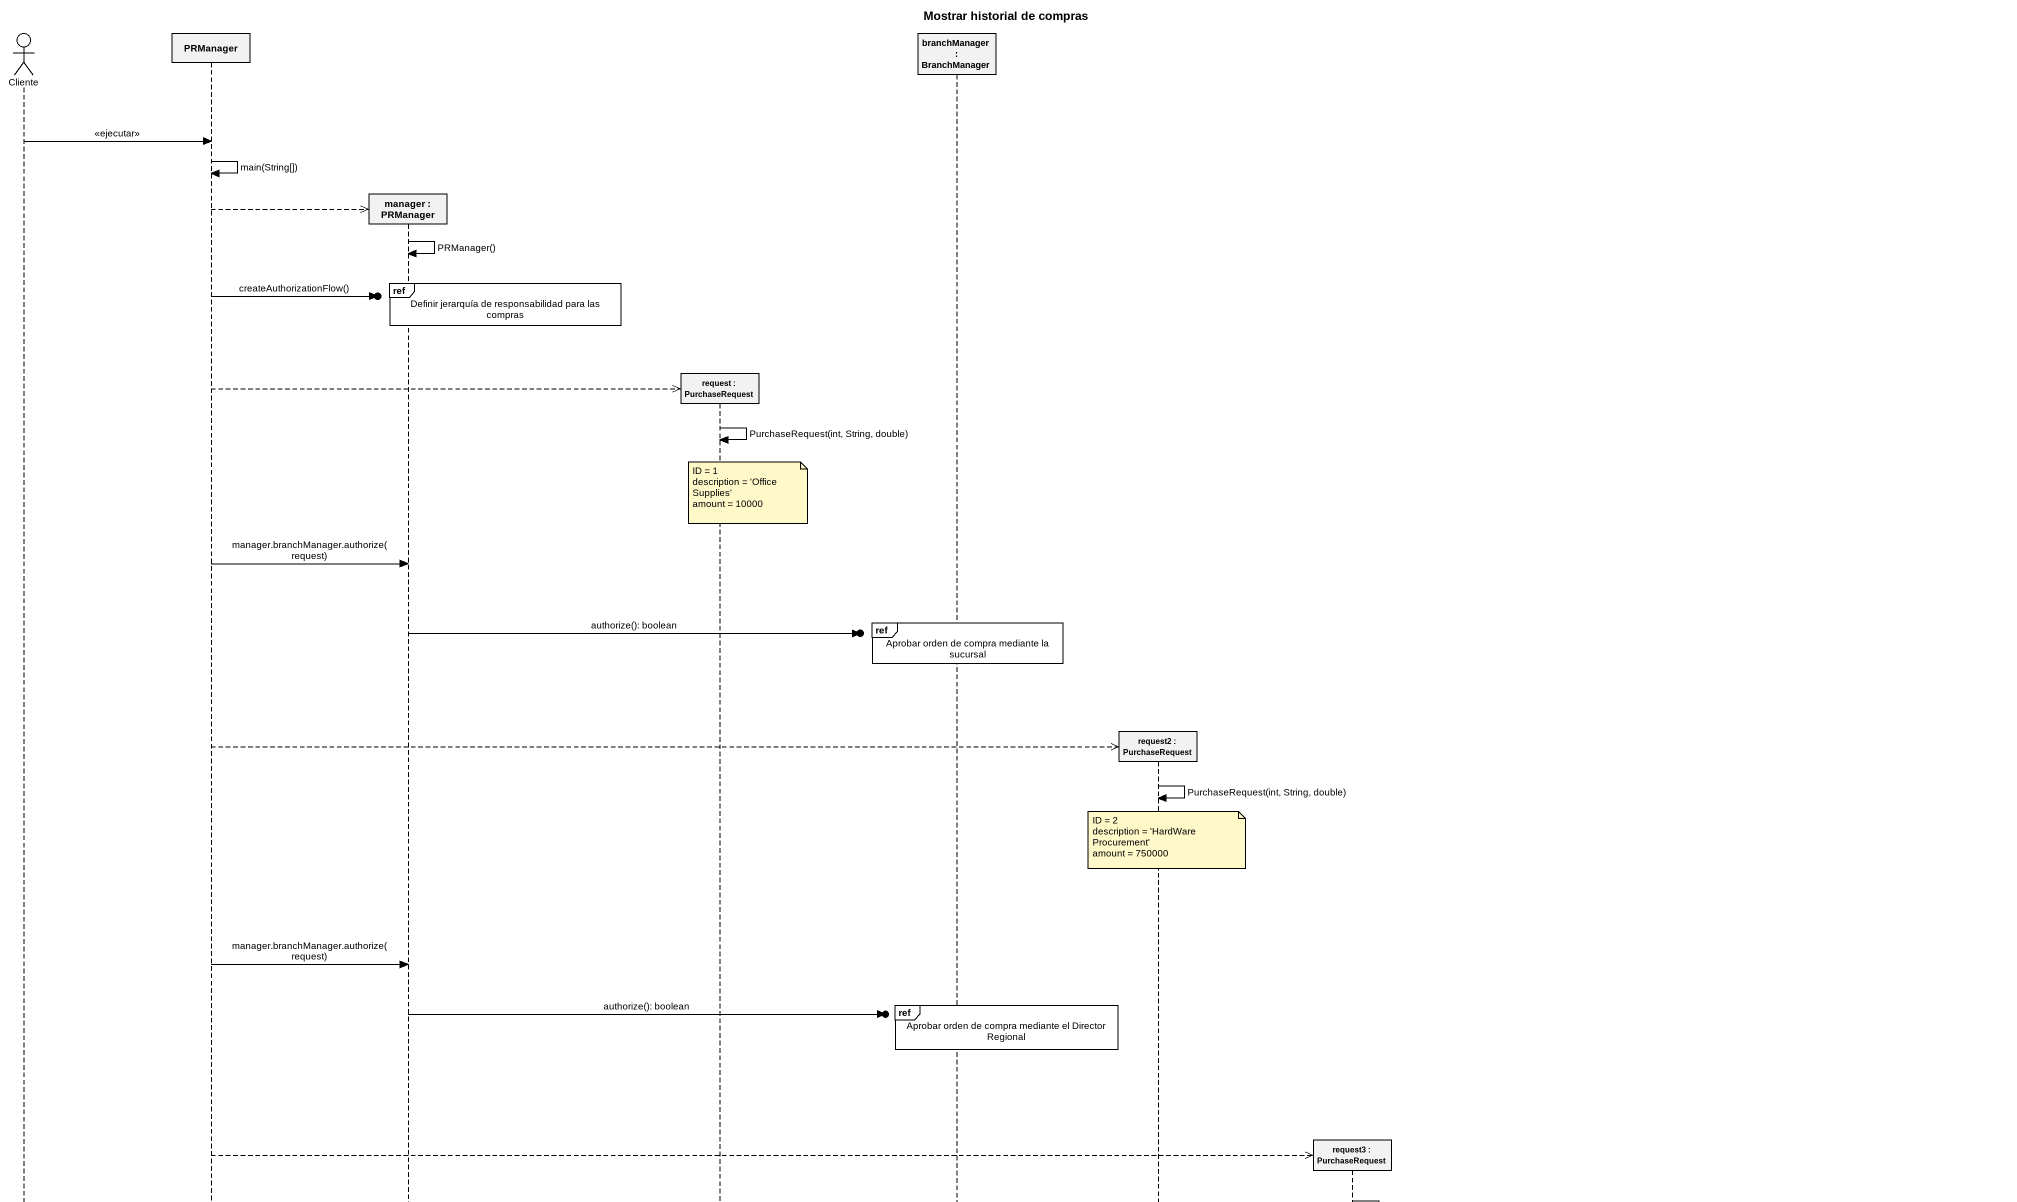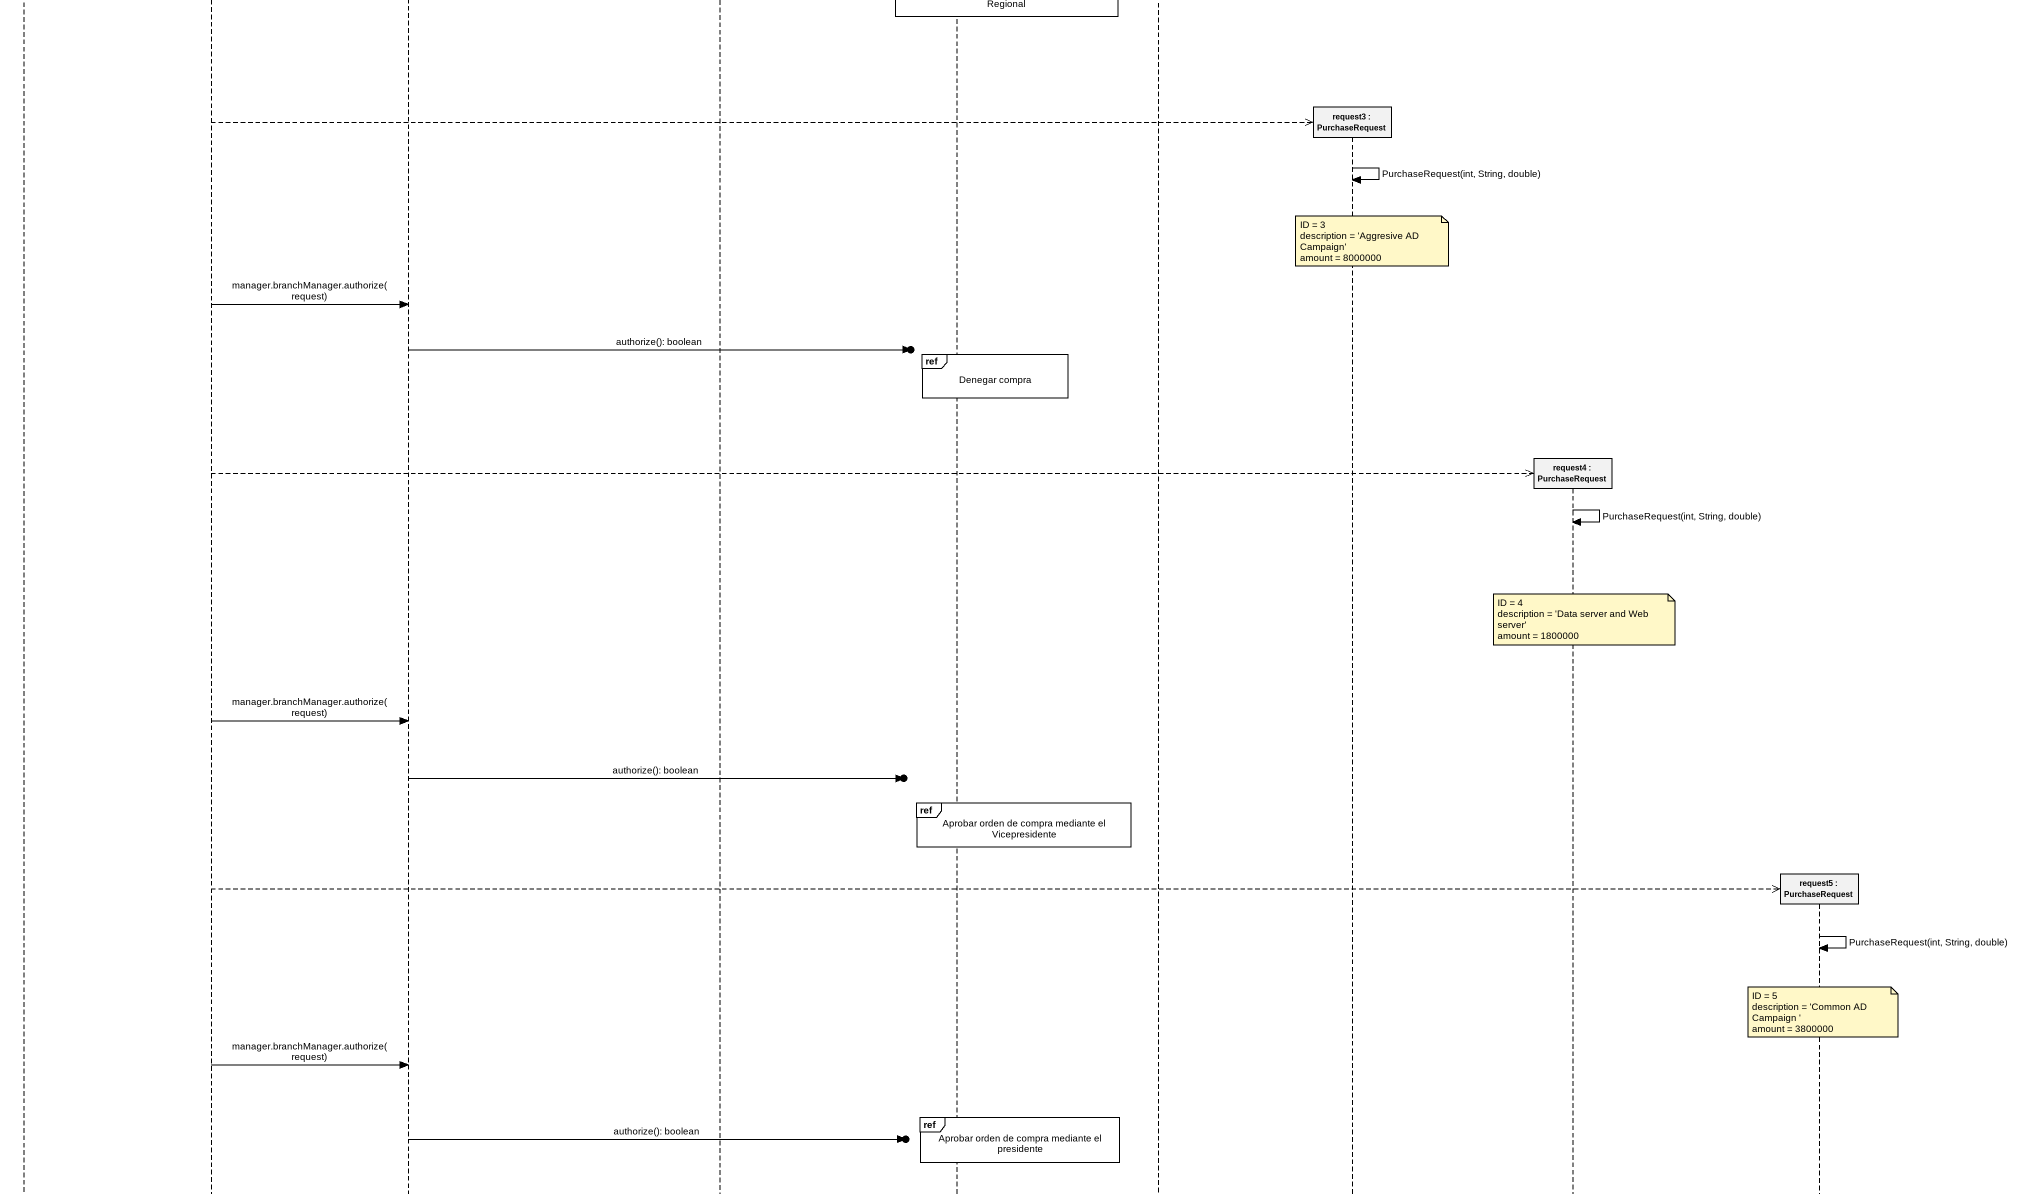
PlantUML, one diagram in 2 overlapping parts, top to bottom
@startuml
title Mostrar historial de compras
hide footbox
actor Cliente
participant PRManager
participant "manager : PRManager" as manager
participant "request : PurchaseRequest" as request
participant "branchManager : BranchManager" as branchManager
participant "request2 : PurchaseRequest" as request2
participant "request3 : PurchaseRequest" as request3
participant "request4 : PurchaseRequest" as request4
participant "request5 : PurchaseRequest" as request5

Cliente -> PRManager : <<ejecutar>>
PRManager -> PRManager : main(String[])
PRManager -->> manager **
manager -> manager : PRManager()
ref over manager : Definir jerarquía de responsabilidad para las compras
PRManager ->o] : createAuthorizationFlow()
PRManager -->> request **
request -> request : PurchaseRequest(int, String, double)
note over request
  ID = 1
  description = 'Office Supplies'
  amount = 10000
end note
PRManager -> manager : manager.branchManager.authorize(request)
ref over branchManager : Aprobar orden de compra mediante la sucursal
manager ->o] : authorize(): boolean
PRManager -->> request2 **
request2 -> request2 : PurchaseRequest(int, String, double)
note over request2
  ID = 2
  description = 'HardWare Procurement'
  amount = 750000
end note
PRManager -> manager : manager.branchManager.authorize(request)
ref over branchManager : Aprobar orden de compra mediante el Director Regional
manager ->o] : authorize(): boolean
PRManager -->> request3 **
request3 -> request3 : PurchaseRequest(int, String, double)
note over request3
  ID = 3
  description = 'Aggresive AD Campaign'
  amount = 8000000
end note
PRManager -> manager : manager.branchManager.authorize(request)
manager ->o] : authorize(): boolean
ref over branchManager : Denegar compra
PRManager -->> request4 **
request4 -> request4 : PurchaseRequest(int, String, double)
note over request4
  ID = 4
  description = 'Data server and Web server'
  amount = 1800000
end note
PRManager -> manager : manager.branchManager.authorize(request)
manager ->o] : authorize(): boolean
ref over branchManager : Aprobar orden de compra mediante el Vicepresidente
PRManager -->> request5 **
request5 -> request5 : PurchaseRequest(int, String, double)
note over request5
  ID = 5
  description = 'Common AD Campaign '
  amount = 3800000
end note
PRManager -> manager : manager.branchManager.authorize(request)
ref over branchManager : Aprobar orden de compra mediante el presidente
manager ->o] : authorize(): boolean
@enduml
